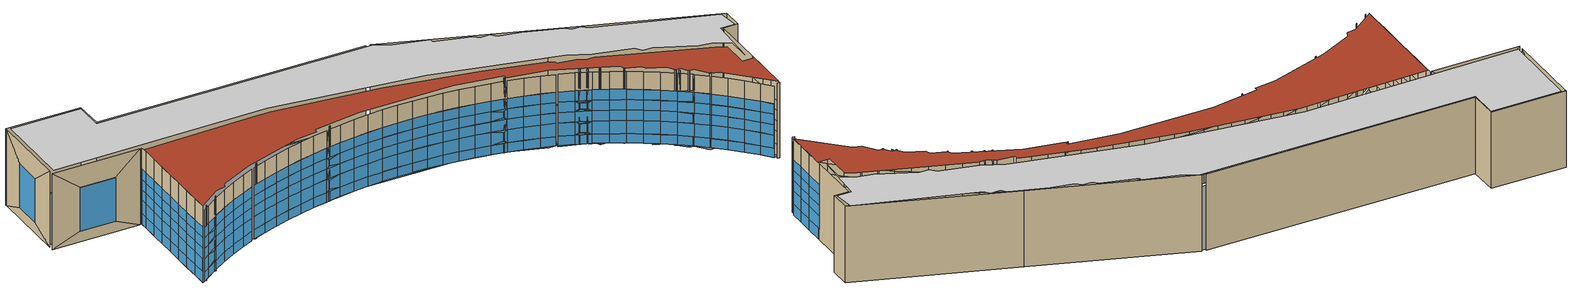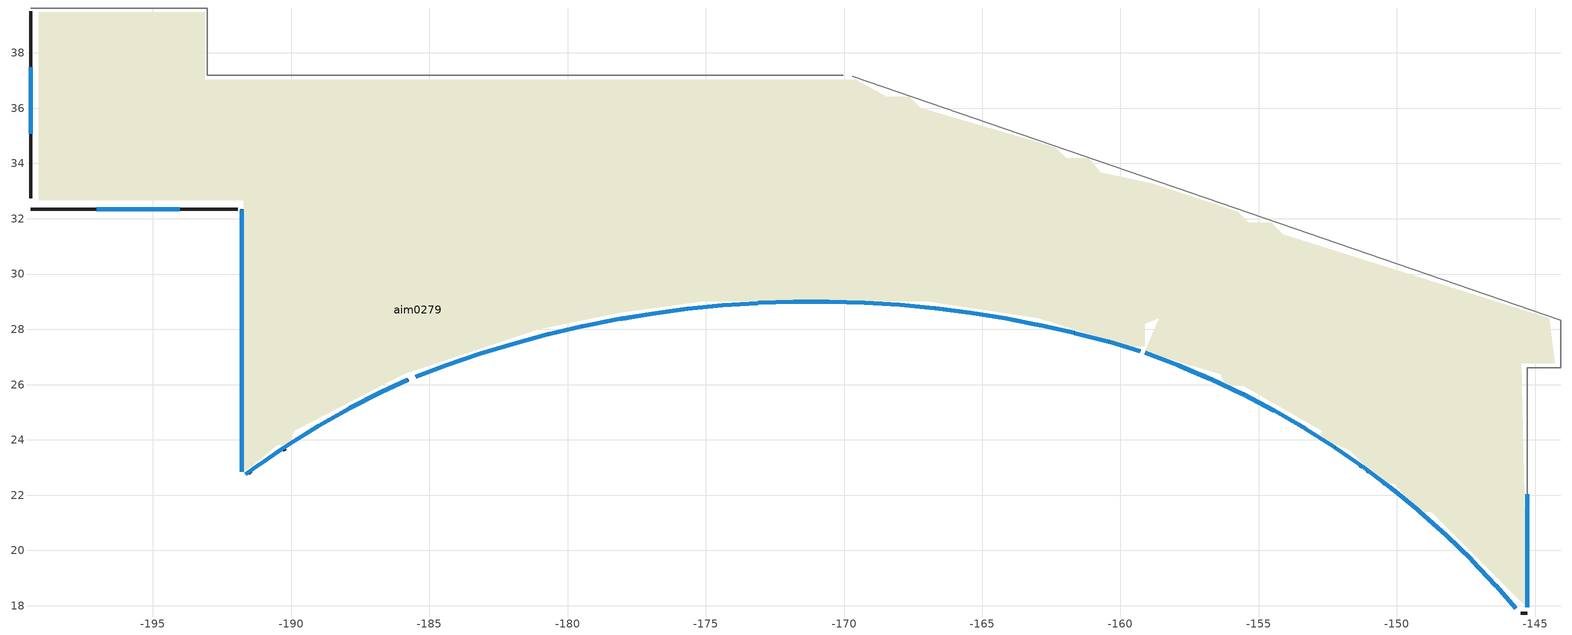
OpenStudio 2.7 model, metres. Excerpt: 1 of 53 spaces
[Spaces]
aim0279
 floor to aim0781: -199.13,32.67 -199.13,39.47 -193.13,39.47 -193.13,37.03 -169.57,37.03 -168.45,36.42 -167.64,36.42 -167.24,36.02 -162.36,34.59 -161.95,34.19 -161.14,34.19 -160.74,33.68 -158.81,33.27 -155.76,32.26 -155.35,31.85 -154.54,31.85 -154.13,31.45 -144.49,28.4 -144.28,26.78 -145.5,26.78 -145.3,17.94 -148.75,21.39 -149.26,21.39 -150.07,22.41 -150.48,22.41 -151.7,23.63 -152.71,24.03 -152.71,24.34 -155.56,25.96 -156.17,25.96 -156.37,26.37 -159.11,27.18 -158.6,28.4 -159.11,28.2 -159.11,27.38 -159.72,27.38 -162.97,28.4 -167.03,29.01 -175.06,29.01 -178.1,28.6 -181.05,27.99 -185.92,26.37 -189.88,24.34 -190.09,23.83 -190.49,23.83 -191.71,22.81 -191.71,32.67 z16.97
 wall outside: -177.95,28.38 -177.9,28.39 -177.85,28.4 / -185.36,26.32 -185.31,26.34 -185.26,26.35 / -191.52,22.78 -191.48,22.81 -191.44,22.84 / -145.52,17.74 -145.28,17.74 / -150.53,22.47 -150.49,22.44 -150.45,22.41 / -151.34,23.07 -151.3,23.04 -151.26,23.01 / -154.61,25.12 -154.56,25.09 -154.52,25.07 / -156.24,25.95 -156.19,25.93 -156.14,25.91 z17.07:23.67; -191.79,32.34 -191.79,31.7 -191.79,30.42 -191.79,29.14 -191.79,27.86 -191.79,26.57 -191.79,25.29 -191.79,24.01 -191.79,22.84 / -145.28,17.99 -145.28,19.17 -145.28,20.45 -145.28,21.84 z16.97:17.91; -191.79,32.34 -191.79,31.7 -191.79,30.42 -191.79,29.14 -191.79,27.86 -191.79,26.57 -191.79,25.29 -191.79,24.01 -191.79,22.84 / -145.28,17.94 -145.28,17.99 -145.28,19.17 -145.28,20.45 -145.28,22.04 / -156.72,26.2 -155.56,25.65 -154.43,25.05 -153.32,24.41 -152.23,23.72 -151.18,22.99 -150.16,22.22 -149.24,21.47 -149.17,21.4 -148.21,20.55 -147.29,19.65 -146.41,18.72 -145.7,17.9 / -159.1,27.15 -157.9,26.7 / -185.5,26.29 -184.39,26.7 -183.18,27.11 -181.95,27.49 -180.71,27.82 -179.46,28.11 -178.2,28.36 / -176.94,28.57 -175.67,28.74 -174.39,28.87 -173.11,28.95 -171.83,29 -170.55,29 -169.26,28.96 -167.98,28.88 -166.71,28.76 -165.43,28.6 -164.17,28.4 / -162.91,28.15 -161.66,27.87 -160.42,27.54 -159.28,27.21 / -191.64,22.75 -191.16,23.1 / -190.1,23.83 -189.02,24.51 -187.9,25.14 -186.76,25.72 -185.77,26.18 z17.91:19.07; -191.79,32.34 -191.79,31.7 -191.79,30.42 -191.79,29.14 -191.79,27.86 -191.79,26.57 -191.79,25.29 -191.79,24.01 -191.79,22.84 / -145.28,17.94 -145.28,17.99 -145.28,19.17 -145.28,20.45 -145.28,22.04 / -150.16,22.22 -149.24,21.47 -149.17,21.4 -148.21,20.55 -147.29,19.65 -146.41,18.72 -145.7,17.9 / -156.72,26.2 -155.56,25.65 -154.43,25.05 -153.32,24.41 -152.23,23.72 -151.18,22.99 / -159.1,27.15 -157.9,26.7 / -185.5,26.29 -184.39,26.7 -183.18,27.11 -181.95,27.49 -180.71,27.82 -179.46,28.11 -178.2,28.36 / -176.94,28.57 -175.67,28.74 -174.39,28.87 -173.11,28.95 -171.83,29 -170.55,29 -169.26,28.96 -167.98,28.88 -166.71,28.76 -165.43,28.6 -164.17,28.4 / -162.91,28.15 -161.66,27.87 -160.42,27.54 -159.28,27.21 / -191.64,22.75 -191.16,23.1 / -190.1,23.83 -189.02,24.51 -187.9,25.14 -186.76,25.72 -185.77,26.18 z19.07:19.98; -191.79,32.34 -191.79,31.7 -191.79,30.42 -191.79,29.14 -191.79,27.86 -191.79,26.57 -191.79,25.29 -191.79,24.01 -191.79,22.84 / -145.28,17.94 -145.28,17.99 -145.28,19.17 -145.28,20.45 -145.28,22.04 / -156.72,26.2 -155.56,25.65 -154.43,25.05 -153.32,24.41 -152.23,23.72 -151.18,22.99 -150.16,22.22 -149.24,21.47 -149.17,21.4 -148.21,20.55 -147.29,19.65 -146.41,18.72 -145.7,17.9 / -159.1,27.15 -157.9,26.7 / -185.5,26.29 -184.39,26.7 -183.18,27.11 -181.95,27.49 -180.71,27.82 -179.46,28.11 -178.2,28.36 / -176.94,28.57 -175.67,28.74 -174.39,28.87 -173.11,28.95 -171.83,29 -170.55,29 -169.26,28.96 -167.98,28.88 -166.71,28.76 -165.43,28.6 -164.17,28.4 / -162.91,28.15 -161.66,27.87 -160.42,27.54 -159.28,27.21 / -191.64,22.75 -191.16,23.1 / -190.1,23.83 -189.02,24.51 -187.9,25.14 -186.76,25.72 -185.77,26.18 z19.98:20.9; -191.79,32.34 -191.79,31.7 -191.79,30.42 -191.79,29.14 -191.79,27.86 -191.79,26.57 -191.79,25.29 -191.79,24.01 -191.79,22.84 / -145.28,17.94 -145.28,17.99 -145.28,19.17 -145.28,20.45 -145.28,22.04 / -150.16,22.22 -149.24,21.47 -149.17,21.4 -148.21,20.55 -147.29,19.65 -146.41,18.72 -145.7,17.9 / -156.72,26.2 -155.56,25.65 -154.43,25.05 -153.32,24.41 -152.23,23.72 -151.18,22.99 / -159.1,27.15 -157.9,26.7 / -185.5,26.29 -184.39,26.7 -183.18,27.11 -181.95,27.49 -180.71,27.82 -179.46,28.11 -178.2,28.36 / -176.94,28.57 -175.67,28.74 -174.39,28.87 -173.11,28.95 -171.83,29 -170.55,29 -169.26,28.96 -167.98,28.88 -166.71,28.76 -165.43,28.6 -164.17,28.4 / -162.91,28.15 -161.66,27.87 -160.42,27.54 -159.28,27.21 / -191.64,22.75 -191.16,23.1 / -190.1,23.83 -189.02,24.51 -187.9,25.14 -186.76,25.72 -185.77,26.18 z20.9:21.81; -191.79,32.34 -191.79,31.7 -191.79,30.42 -191.79,29.14 -191.79,27.86 -191.79,26.57 -191.79,25.29 -191.79,24.01 -191.79,22.84 / -145.28,17.99 -145.28,19.17 -145.28,20.45 -145.28,22.04 / -149.24,21.47 -149.17,21.4 z21.81:23.67; -145.28,17.94 -145.28,17.99 z17.09:17.91; -145.28,17.94 -145.28,17.99 / -149.17,21.4 -148.21,20.55 -147.29,19.65 -146.41,18.72 -145.7,17.9 / -150.16,22.22 -149.24,21.47 / -156.72,26.2 -155.56,25.65 -154.43,25.05 -153.32,24.41 -152.23,23.72 -151.18,22.99 / -159.1,27.15 -157.9,26.7 z21.81:23.38; -149.17,21.4 -148.21,20.55 -147.29,19.65 -146.41,18.72 -145.7,17.9 / -150.16,22.22 -149.24,21.47 / -157,26.31 -156.72,26.2 -155.56,25.65 -154.43,25.05 -153.32,24.41 -152.23,23.72 -151.18,22.99 -150.24,22.28 / -157.54,26.54 -157.09,26.35 / -159.1,27.15 -157.9,26.7 -157.63,26.58 z17.1:17.91; -157.54,26.54 -157.09,26.35 z18.1:18.88; -157.54,26.54 -157.09,26.35 z20.17:20.71; -150.24,22.28 -150.16,22.22 z20.99:21.81; -150.24,22.28 -150.16,22.22 z22.01:23.38; -185.5,26.29 -184.39,26.7 -183.18,27.11 -181.95,27.49 -180.71,27.82 -179.46,28.11 -178.2,28.36 -178.01,28.39 -177.91,28.41 -176.94,28.57 -175.67,28.74 -174.39,28.87 -173.11,28.95 -171.83,29 -170.55,29 -169.26,28.96 -167.98,28.88 -166.71,28.76 -165.43,28.6 -164.17,28.4 -163.2,28.21 -163.1,28.19 -162.91,28.15 -161.66,27.87 -160.42,27.54 -159.28,27.21 / -191.64,22.75 -191.16,23.1 -190.35,23.66 -190.27,23.72 -190.1,23.83 -189.02,24.51 -187.9,25.14 -186.76,25.72 -185.77,26.18 z17.08:17.91; -185.5,26.29 -184.39,26.7 -183.18,27.11 -181.95,27.49 -180.71,27.82 -179.46,28.11 -178.2,28.36 / -176.94,28.57 -175.67,28.74 -174.39,28.87 -173.11,28.95 -171.83,29 -170.55,29 -169.26,28.96 -167.98,28.88 -166.71,28.76 -165.43,28.6 -164.17,28.4 / -162.91,28.15 -161.66,27.87 -160.42,27.54 -159.28,27.21 / -191.64,22.75 -191.16,23.1 / -190.1,23.83 -189.02,24.51 -187.9,25.14 -186.76,25.72 -185.77,26.18 z21.81:23.37; -199.43,37.5 -199.43,35.06 / -197.06,32.34 -194.01,32.34 z17.88:21.75; -163.11,28.19,19.07 -163.06,28.18,19.07 -163.06,28.18,19.97 -163.11,28.19,19.52; -163.16,28.2,19.07 -163.11,28.19,19.07 -163.11,28.19,19.52; -163.12,28.19,22.82 -163.06,28.18,21.97 -163.06,28.18,23.67 -163.12,28.19,23.67; -163.18,28.2,23.67 -163.12,28.19,22.82 -163.12,28.19,23.67; -190.24,23.66,19.07 -190.2,23.69,19.07 -190.2,23.69,19.97 -190.24,23.66,19.52; -190.28,23.63,19.07 -190.24,23.66,19.07 -190.24,23.66,19.52; -190.25,23.65,22.82 -190.2,23.69,21.97 -190.2,23.69,23.67 -190.25,23.65,23.67; -190.3,23.62,23.67 -190.25,23.65,22.82 -190.25,23.65,23.67; -151.06,22.86,19.07 -151.01,22.83,19.07 -151.01,22.83,19.97 -151.06,22.86,19.52; -151.1,22.89,19.07 -151.06,22.86,19.07 -151.06,22.86,19.52; -157.02,26.31,19.07 -156.97,26.29,19.07 -156.97,26.29,19.97 -157.02,26.31,19.52; -157.07,26.33,19.07 -157.02,26.31,19.07 -157.02,26.31,19.52; -157.58,26.55,19.07 -157.53,26.53,19.07 -157.53,26.53,19.97 -157.58,26.55,19.52; -157.63,26.57,19.07 -157.58,26.55,19.07 -157.58,26.55,19.52; -151.06,22.87,22.82 -151.01,22.83,21.97 -151.01,22.83,23.67 -151.06,22.87,23.67; -151.11,22.91,23.67 -151.06,22.87,22.82 -151.06,22.87,23.67; -157.03,26.32,22.82 -156.97,26.29,21.97 -156.97,26.29,23.67 -157.03,26.32,23.67; -157.09,26.34,23.67 -157.03,26.32,22.82 -157.03,26.32,23.67; -157.59,26.56,22.82 -157.53,26.53,21.97 -157.53,26.53,23.67 -157.59,26.56,23.67; -157.65,26.58,23.67 -157.59,26.56,22.82 -157.59,26.56,23.67; -157.09,26.35,18.1 -156.72,26.2,17.91 -157,26.31,18.1; -157.54,26.54,18.1 -156.72,26.2,17.91 -157.09,26.35,18.1; -157,26.31,18.1 -156.72,26.2,17.91 -156.72,26.2,19.07 -157,26.31,18.88; -157.09,26.35,18.88 -157,26.31,18.88 -156.72,26.2,19.07; -157.54,26.54,18.88 -157.09,26.35,18.88 -156.72,26.2,19.07; -157.9,26.7,17.91 -157.54,26.54,18.1 -157.63,26.58,18.1; -157.9,26.7,17.91 -156.72,26.2,17.91 -157.54,26.54,18.1; -157.9,26.7,17.91 -157.63,26.58,18.1 -157.63,26.58,18.88 -157.9,26.7,19.07; -157.9,26.7,19.07 -157.63,26.58,18.88 -157.54,26.54,18.88; -157.9,26.7,19.07 -157.54,26.54,18.88 -156.72,26.2,19.07; -151.18,22.99,19.07 -150.24,22.28,19.07 -150.24,22.28,19.88 -151.18,22.99,19.98; -157.9,26.7,19.07 -157.63,26.58,19.07 -157.63,26.58,19.88 -157.54,26.54,19.07 -157.09,26.35,19.07 -157.09,26.35,19.88 -157,26.31,19.07 -156.72,26.2,19.07 -156.72,26.2,19.98 -157.9,26.7,19.98; -157.09,26.35,20.17 -156.72,26.2,19.98 -157,26.31,20.17; -157.54,26.54,20.17 -156.72,26.2,19.98 -157.09,26.35,20.17; -157,26.31,20.17 -156.72,26.2,19.98 -156.72,26.2,20.9 -157,26.31,20.71; -157.09,26.35,20.71 -157,26.31,20.71 -156.72,26.2,20.9; -157.54,26.54,20.71 -157.09,26.35,20.71 -156.72,26.2,20.9; -157.9,26.7,19.98 -157.54,26.54,20.17 -157.63,26.58,20.17; -157.9,26.7,19.98 -156.72,26.2,19.98 -157.54,26.54,20.17; -157.9,26.7,19.98 -157.63,26.58,20.17 -157.63,26.58,20.71 -157.9,26.7,20.9; -157.9,26.7,20.9 -157.63,26.58,20.71 -157.54,26.54,20.71; -157.9,26.7,20.9 -157.54,26.54,20.71 -156.72,26.2,20.9; -151.18,22.99,20.9 -150.16,22.22,20.99 -150.24,22.28,21.81 -151.18,22.99,21.81; -157.9,26.7,20.9 -156.72,26.2,20.9 -156.72,26.2,21.81 -157,26.31,21.81 -157.09,26.35,20.99 -157.09,26.35,21.81 -157.54,26.54,21.81 -157.63,26.58,20.99 -157.63,26.58,21.81 -157.9,26.7,21.81; -157.09,26.35,20.99 -157,26.31,21.81 -157.09,26.35,21.81; -157.63,26.58,20.99 -157.54,26.54,21.81 -157.63,26.58,21.81; -151.18,22.99,21.81 -150.16,22.22,22.01 -150.24,22.28,23.38 -151.18,22.99,23.38; -157.9,26.7,21.81 -156.72,26.2,21.81 -156.72,26.2,23.38 -157,26.31,23.38 -157.09,26.35,22.01 -157.09,26.35,23.38 -157.54,26.54,23.38 -157.63,26.58,22.01 -157.63,26.58,23.38 -157.9,26.7,23.38; -157.09,26.35,22.01 -157,26.31,23.38 -157.09,26.35,23.38; -157.63,26.58,22.01 -157.54,26.54,23.38 -157.63,26.58,23.38; -178.2,28.36,17.91 -178.01,28.39,18.1 -178.01,28.39,18.88 -178.2,28.36,19.07; -178.2,28.36,17.91 -177.91,28.41,18.1 -178.01,28.39,18.1; -178.2,28.36,19.07 -178.01,28.39,18.88 -177.91,28.41,18.88; -177.91,28.41,18.1 -176.94,28.57,17.91 -176.94,28.57,19.07 -177.91,28.41,18.88; -178.2,28.36,17.91 -176.94,28.57,17.91 -177.91,28.41,18.1; -178.2,28.36,19.07 -177.91,28.41,18.88 -176.94,28.57,19.07; -164.17,28.4,17.91 -163.2,28.21,18.1 -163.2,28.21,18.88 -164.17,28.4,19.07; -164.17,28.4,17.91 -162.91,28.15,17.91 -163.2,28.21,18.1; -164.17,28.4,19.07 -163.2,28.21,18.88 -162.91,28.15,19.07; -163.1,28.19,18.1 -162.91,28.15,17.91 -162.91,28.15,19.07 -163.1,28.19,18.88; -163.2,28.21,18.1 -162.91,28.15,17.91 -163.1,28.19,18.1; -163.2,28.21,18.88 -163.1,28.19,18.88 -162.91,28.15,19.07; -178.2,28.36,19.98 -178.01,28.39,19.07 -177.91,28.41,19.89 -177.91,28.41,19.07 -176.94,28.57,19.07 -176.94,28.57,19.98; -178.01,28.39,19.07 -177.91,28.41,19.07 -177.91,28.41,19.89; -164.17,28.4,19.07 -163.2,28.21,19.07 -163.1,28.19,19.89 -163.1,28.19,19.07 -162.91,28.15,19.98 -164.17,28.4,19.98; -163.2,28.21,19.07 -163.1,28.19,19.07 -163.1,28.19,19.89; -178.2,28.36,19.98 -178.01,28.39,20.17 -178.01,28.39,20.71 -178.2,28.36,20.9; -178.2,28.36,19.98 -177.91,28.41,20.17 -178.01,28.39,20.17; -178.2,28.36,20.9 -178.01,28.39,20.71 -177.91,28.41,20.71; -177.91,28.41,20.17 -176.94,28.57,19.98 -176.94,28.57,20.9 -177.91,28.41,20.71; -178.2,28.36,19.98 -176.94,28.57,19.98 -177.91,28.41,20.17; -178.2,28.36,20.9 -177.91,28.41,20.71 -176.94,28.57,20.9; -164.17,28.4,19.98 -163.2,28.21,20.17 -163.2,28.21,20.71 -164.17,28.4,20.9; -164.17,28.4,19.98 -162.91,28.15,19.98 -163.2,28.21,20.17; -164.17,28.4,20.9 -163.2,28.21,20.71 -162.91,28.15,20.9; -163.1,28.19,20.17 -162.91,28.15,19.98 -162.91,28.15,20.9 -163.1,28.19,20.71; -163.2,28.21,20.17 -162.91,28.15,19.98 -163.1,28.19,20.17; -163.2,28.21,20.71 -163.1,28.19,20.71 -162.91,28.15,20.9; -178.2,28.36,20.9 -176.94,28.57,20.9 -176.94,28.57,21.81 -177.91,28.41,21.81 -177.91,28.41,20.99 -178.01,28.39,21.81; -178.01,28.39,21.81 -177.91,28.41,20.99 -177.91,28.41,21.81; -164.17,28.4,20.9 -162.91,28.15,20.9 -163.1,28.19,21.81 -163.1,28.19,20.99 -163.2,28.21,21.81 -164.17,28.4,21.81; -163.2,28.21,21.81 -163.1,28.19,20.99 -163.1,28.19,21.81; -178.2,28.36,21.81 -176.94,28.57,21.81 -176.94,28.57,23.37 -177.91,28.41,23.37 -177.91,28.41,22.01 -178.01,28.39,23.37; -178.01,28.39,23.37 -177.91,28.41,22.01 -177.91,28.41,23.37; -164.17,28.4,21.81 -162.91,28.15,21.81 -163.1,28.19,23.37 -163.1,28.19,22.01 -163.2,28.21,23.37 -164.17,28.4,23.37; -163.2,28.21,23.37 -163.1,28.19,22.01 -163.1,28.19,23.37; -191.16,23.1,17.91 -190.35,23.66,18.1 -190.35,23.66,18.88 -191.16,23.1,19.07; -191.16,23.1,17.91 -190.1,23.83,17.91 -190.35,23.66,18.1; -191.16,23.1,19.07 -190.35,23.66,18.88 -190.1,23.83,19.07; -190.27,23.72,18.1 -190.1,23.83,17.91 -190.1,23.83,19.07 -190.27,23.72,18.88; -190.35,23.66,18.1 -190.1,23.83,17.91 -190.27,23.72,18.1; -190.35,23.66,18.88 -190.27,23.72,18.88 -190.1,23.83,19.07; -191.16,23.1,19.07 -190.35,23.66,19.07 -190.27,23.72,19.89 -190.27,23.72,19.07 -190.1,23.83,19.98 -191.16,23.1,19.98; -190.35,23.66,19.07 -190.27,23.72,19.07 -190.27,23.72,19.89; -191.16,23.1,19.98 -190.35,23.66,20.17 -190.35,23.66,20.71 -191.16,23.1,20.9; -191.16,23.1,19.98 -190.1,23.83,19.98 -190.35,23.66,20.17; -191.16,23.1,20.9 -190.35,23.66,20.71 -190.1,23.83,20.9; -190.27,23.72,20.17 -190.1,23.83,19.98 -190.1,23.83,20.9 -190.27,23.72,20.71; -190.35,23.66,20.17 -190.1,23.83,19.98 -190.27,23.72,20.17; -190.35,23.66,20.71 -190.27,23.72,20.71 -190.1,23.83,20.9; -191.16,23.1,20.9 -190.1,23.83,20.9 -190.27,23.72,21.81 -190.27,23.72,20.99 -190.35,23.66,21.81 -191.16,23.1,21.81; -190.35,23.66,21.81 -190.27,23.72,20.99 -190.27,23.72,21.81; -191.16,23.1,21.81 -190.1,23.83,21.81 -190.27,23.72,23.37 -190.27,23.72,22.01 -190.35,23.66,23.37 -191.16,23.1,23.37; -190.35,23.66,23.37 -190.27,23.72,22.01 -190.27,23.72,23.37; -199.43,32.74,16.97 -199.43,32.74,23.67 -199.43,35.06,21.75 -199.43,35.06,17.88; -199.43,32.74,16.97 -199.43,35.06,17.88 -199.43,37.5,17.88 -199.43,39.5,16.97; -199.43,32.74,23.67 -199.43,39.5,23.67 -199.43,37.5,21.75 -199.43,35.06,21.75; -199.43,37.5,17.88 -199.43,37.5,21.75 -199.43,39.5,23.67 -199.43,39.5,16.97; -194.01,32.34,17.88 -191.94,32.34,16.97 -191.94,32.34,23.67 -194.01,32.34,21.75; -199.43,32.34,16.97 -191.94,32.34,16.97 -194.01,32.34,17.88 -197.06,32.34,17.88; -199.43,32.34,23.67 -197.06,32.34,21.75 -194.01,32.34,21.75 -191.94,32.34,23.67; -199.43,32.34,16.97 -197.06,32.34,17.88 -197.06,32.34,21.75 -199.43,32.34,23.67
 wall to aim0492: -145.28,22.04 -145.28,26.61 -144.06,26.61 z16.97:23.67
 wall to aim0015: -193.03,39.63 -199.43,39.63 z16.97:23.67
 wall to aim0235: -170.03,37.19 -193.03,37.19 -193.03,39.63 z16.97:23.67
 wall to aim0448: -144.06,26.61 -144.06,28.32 z16.97:23.67
 wall to aim0103: -156.93,32.76 -169.69,37.15 z16.97:23.67
 wall to aim0404: -144.06,28.32 -156.93,32.76 z16.97:23.67
 window: -191.79,24 -191.79,22.84 / -191.79,25.29 -191.79,24.01 / -191.79,26.57 -191.79,25.3 / -191.79,27.85 -191.79,26.58 / -191.79,29.13 -191.79,27.86 / -191.79,30.42 -191.79,29.14 / -191.79,31.7 -191.79,30.43 / -191.79,32.33 -191.79,31.71 z16.97:17.9; -191.79,24 -191.79,22.85 / -191.79,25.28 -191.79,24.01 / -191.79,26.57 -191.79,25.3 / -191.79,27.85 -191.79,26.58 / -191.79,29.13 -191.79,27.86 / -191.79,30.42 -191.79,29.14 / -191.79,31.7 -191.79,30.43 / -191.79,32.33 -191.79,31.71 / -146.41,18.72 -145.7,17.91 / -147.29,19.65 -146.42,18.72 / -148.21,20.54 -147.3,19.66 / -149.16,21.4 -148.22,20.55 / -150.15,22.22 -149.25,21.47 / -151.17,22.99 -150.16,22.22 / -152.23,23.72 -151.18,23 / -153.31,24.41 -152.24,23.73 / -154.42,25.05 -153.32,24.41 / -155.56,25.65 -154.43,25.06 / -156.72,26.19 -155.57,25.65 / -159.1,27.14 -157.91,26.7 / -185.49,26.29 -184.4,26.7 / -184.39,26.7 -183.18,27.11 / -183.17,27.12 -181.96,27.48 / -181.94,27.49 -180.72,27.82 / -180.7,27.82 -179.47,28.11 / -179.46,28.11 -178.21,28.36 / -176.93,28.57 -175.67,28.74 / -175.66,28.74 -174.4,28.87 / -174.38,28.87 -173.12,28.95 / -173.1,28.95 -171.83,29 / -171.82,29 -170.55,29 / -170.54,29 -169.27,28.96 / -169.26,28.96 -167.99,28.88 / -167.98,28.88 -166.71,28.76 / -166.7,28.76 -165.44,28.6 / -165.43,28.6 -164.17,28.4 / -162.9,28.15 -161.66,27.87 / -161.65,27.87 -160.42,27.54 / -160.41,27.54 -159.29,27.21 / -190.1,23.83 -189.02,24.5 / -189.01,24.51 -187.91,25.13 / -187.89,25.14 -186.76,25.72 / -186.75,25.72 -185.78,26.17 z17.91:19.06; -191.79,24 -191.79,22.84 / -191.79,25.29 -191.79,24.01 / -191.79,26.57 -191.79,25.3 / -191.79,27.85 -191.79,26.58 / -191.79,29.13 -191.79,27.86 / -191.79,30.42 -191.79,29.14 / -191.79,31.7 -191.79,30.43 / -191.79,32.33 -191.79,31.71 / -145.28,20.46 -145.28,22.03 / -145.28,19.18 -145.28,20.45 / -145.28,18 -145.28,19.17 / -145.28,17.94 -145.28,17.99 / -146.41,18.72 -145.7,17.9 / -147.29,19.65 -146.42,18.72 / -148.21,20.54 -147.3,19.66 / -149.16,21.4 -148.22,20.55 / -150.15,22.22 -149.25,21.47 / -149.24,21.47 -149.17,21.4 / -152.23,23.72 -151.18,23 / -153.31,24.41 -152.24,23.73 / -154.42,25.05 -153.32,24.41 / -155.56,25.65 -154.43,25.06 / -156.72,26.19 -155.57,25.65 / -159.1,27.14 -157.91,26.7 / -185.49,26.29 -184.4,26.7 / -184.39,26.7 -183.18,27.11 / -183.17,27.12 -181.96,27.48 / -181.94,27.49 -180.72,27.82 / -180.71,27.82 -179.47,28.11 / -179.46,28.11 -178.21,28.36 / -176.93,28.57 -175.67,28.74 / -175.66,28.74 -174.4,28.87 / -174.39,28.87 -173.12,28.95 / -173.11,28.95 -171.83,29 / -171.82,29 -170.55,29 / -170.54,29 -169.27,28.96 / -169.26,28.96 -167.99,28.88 / -167.98,28.88 -166.71,28.76 / -166.7,28.76 -165.44,28.6 / -165.43,28.6 -164.17,28.4 / -162.9,28.15 -161.66,27.87 / -161.65,27.87 -160.42,27.54 / -160.41,27.54 -159.29,27.21 / -191.64,22.75 -191.17,23.1 / -190.1,23.83 -189.02,24.5 / -189.01,24.51 -187.9,25.14 / -187.9,25.14 -186.76,25.72 / -186.75,25.72 -185.78,26.17 z19.07:19.98; -191.79,24 -191.79,22.84 / -191.79,25.29 -191.79,24.01 / -191.79,26.57 -191.79,25.3 / -191.79,27.85 -191.79,26.58 / -191.79,29.13 -191.79,27.86 / -191.79,30.42 -191.79,29.14 / -191.79,31.7 -191.79,30.43 / -191.79,32.33 -191.79,31.71 / -145.28,20.46 -145.28,22.03 / -145.28,19.18 -145.28,20.45 / -145.28,18 -145.28,19.17 / -146.41,18.72 -145.7,17.9 / -147.29,19.65 -146.42,18.72 / -148.21,20.54 -147.3,19.66 / -149.16,21.4 -148.22,20.55 / -150.15,22.22 -149.25,21.47 / -151.17,22.99 -150.16,22.22 / -152.23,23.72 -151.18,23 / -153.31,24.41 -152.24,23.73 / -154.42,25.05 -153.32,24.41 / -155.56,25.65 -154.43,25.06 / -156.72,26.19 -155.57,25.65 / -159.1,27.14 -157.91,26.7 / -185.49,26.29 -184.4,26.7 / -184.39,26.7 -183.18,27.11 / -183.17,27.12 -181.96,27.48 / -181.94,27.49 -180.72,27.82 / -180.71,27.82 -179.47,28.11 / -179.46,28.11 -178.21,28.36 / -176.93,28.57 -175.67,28.74 / -175.66,28.74 -174.4,28.87 / -174.39,28.87 -173.12,28.95 / -173.11,28.95 -171.83,29 / -171.82,29 -170.55,29 / -170.54,29 -169.27,28.96 / -169.26,28.96 -167.99,28.88 / -167.98,28.88 -166.71,28.76 / -166.7,28.76 -165.44,28.6 / -165.43,28.6 -164.17,28.4 / -162.9,28.15 -161.66,27.87 / -161.65,27.87 -160.42,27.54 / -160.41,27.54 -159.29,27.21 / -191.64,22.75 -191.17,23.1 / -190.1,23.83 -189.02,24.5 / -189.01,24.51 -187.9,25.14 / -187.9,25.14 -186.76,25.72 / -186.75,25.72 -185.78,26.17 z19.99:20.89; -191.79,24 -191.79,22.84 / -191.79,25.29 -191.79,24.01 / -191.79,26.57 -191.79,25.3 / -191.79,27.85 -191.79,26.58 / -191.79,29.13 -191.79,27.86 / -191.79,30.42 -191.79,29.14 / -191.79,31.7 -191.79,30.43 / -191.79,32.33 -191.79,31.71 / -145.28,20.46 -145.28,22.03 / -145.28,19.18 -145.28,20.45 / -145.28,18 -145.28,19.17 / -145.28,17.94 -145.28,17.99 / -146.41,18.72 -145.7,17.9 / -147.29,19.65 -146.42,18.72 / -148.21,20.54 -147.3,19.66 / -149.16,21.4 -148.22,20.55 / -150.15,22.22 -149.25,21.47 / -149.24,21.47 -149.17,21.4 / -152.23,23.72 -151.18,23 / -153.31,24.41 -152.24,23.73 / -154.42,25.05 -153.32,24.41 / -155.56,25.65 -154.43,25.06 / -156.72,26.19 -155.57,25.65 / -159.1,27.14 -157.91,26.7 / -185.49,26.29 -184.4,26.7 / -184.39,26.7 -183.18,27.11 / -183.17,27.12 -181.96,27.48 / -181.94,27.49 -180.72,27.82 / -180.71,27.82 -179.47,28.11 / -179.46,28.11 -178.21,28.36 / -176.93,28.57 -175.67,28.74 / -175.66,28.74 -174.4,28.87 / -174.39,28.87 -173.12,28.95 / -173.11,28.95 -171.83,29 / -171.82,29 -170.55,29 / -170.54,29 -169.27,28.96 / -169.26,28.96 -167.99,28.88 / -167.98,28.88 -166.71,28.76 / -166.7,28.76 -165.44,28.6 / -165.43,28.6 -164.17,28.4 / -162.9,28.15 -161.66,27.87 / -161.65,27.87 -160.42,27.54 / -160.41,27.54 -159.29,27.21 / -191.64,22.75 -191.17,23.1 / -190.1,23.83 -189.02,24.5 / -189.01,24.51 -187.9,25.14 / -187.9,25.14 -186.76,25.72 / -186.75,25.72 -185.78,26.17 z20.9:21.81; -145.28,20.46 -145.28,21.83 / -145.28,19.18 -145.28,20.45 / -145.28,18 -145.28,19.17 z16.97:17.91; -145.28,17.94 -145.28,17.99 / -178.2,28.36 -178.01,28.39 / -163.1,28.19 -162.91,28.15 / -190.27,23.72 -190.11,23.83 z17.09:17.91; -145.28,20.46 -145.28,22.03 / -145.28,19.18 -145.28,20.45 / -145.28,18 -145.28,19.17 z17.92:19.06; -145.28,17.94 -145.28,17.99 / -149.24,21.47 -149.17,21.4 / -191.64,22.75 -191.17,23.1 z17.91:19.07; -145.28,17.94 -145.28,17.99 / -149.24,21.47 -149.17,21.4 z19.98:20.9; -147.29,19.65 -146.41,18.72 / -146.41,18.72 -145.7,17.9 / -148.21,20.54 -147.3,19.66 / -149.16,21.4 -148.22,20.55 / -150.15,22.22 -149.25,21.47 / -151.18,22.99 -150.24,22.28 / -152.23,23.72 -151.18,23 / -153.31,24.41 -152.24,23.73 / -154.42,25.05 -153.32,24.41 / -155.56,25.65 -154.43,25.06 / -156.72,26.19 -155.57,25.65 / -159.1,27.14 -157.91,26.7 z17.1:17.9; -156.99,26.31 -156.72,26.2 / -157.54,26.54 -157.09,26.35 / -157.9,26.7 -157.63,26.58 z17.1:17.91; -157.54,26.54 -157.09,26.35 z18.11:18.87; -157.54,26.54 -157.09,26.35 z20.17:20.71; -150.23,22.28 -150.16,22.22 z20.99:21.81; -185.49,26.29 -184.4,26.7 / -184.39,26.7 -183.18,27.11 / -183.17,27.12 -181.95,27.48 / -181.95,27.49 -180.72,27.82 / -180.71,27.82 -179.47,28.11 / -179.46,28.11 -178.21,28.36 / -177.91,28.41 -176.94,28.57 / -176.93,28.57 -175.67,28.74 / -175.66,28.74 -174.4,28.87 / -174.39,28.87 -173.12,28.95 / -173.11,28.95 -171.83,29 / -171.82,29 -170.55,29 / -170.54,29 -169.27,28.96 / -169.26,28.96 -167.99,28.88 / -167.98,28.88 -166.71,28.76 / -166.7,28.76 -165.44,28.6 / -165.43,28.6 -164.17,28.4 / -164.16,28.4 -163.2,28.21 / -162.9,28.15 -161.66,27.87 / -161.65,27.87 -160.42,27.54 / -160.41,27.54 -159.29,27.21 / -191.64,22.75 -191.17,23.1 / -191.16,23.11 -190.35,23.66 / -190.1,23.83 -189.02,24.5 / -189.01,24.51 -187.9,25.14 / -187.9,25.14 -186.76,25.72 / -186.75,25.72 -185.78,26.17 z17.09:17.9; -178.01,28.39 -177.91,28.41 / -163.2,28.21 -163.1,28.19 / -190.35,23.66 -190.27,23.71 z17.08:17.91; -199.43,37.49 -199.43,35.08 z17.9:21.74; -197.04,32.34 -194.03,32.34 z17.9:21.73; -157.09,26.35,18.1 -156.72,26.2,17.91 -157,26.31,18.1; -157.54,26.54,18.1 -156.72,26.2,17.91 -157.09,26.35,18.1; -156.99,26.31,18.1 -156.72,26.2,17.91 -156.72,26.2,19.07 -156.99,26.31,18.87; -157.09,26.35,18.88 -157,26.31,18.88 -156.72,26.2,19.07; -157.54,26.54,18.88 -157.09,26.35,18.88 -156.72,26.2,19.07; -157.9,26.7,17.91 -157.54,26.54,18.1 -157.63,26.58,18.1; -157.9,26.7,17.91 -156.72,26.2,17.91 -157.54,26.54,18.1; -157.9,26.7,17.91 -157.63,26.58,18.1 -157.63,26.58,18.87 -157.9,26.7,19.07; -157.9,26.7,19.07 -157.63,26.58,18.88 -157.54,26.54,18.88; -157.9,26.7,19.07 -157.54,26.54,18.88 -156.72,26.2,19.07; -151.17,22.99,19.07 -150.24,22.28,19.07 -150.24,22.28,19.88 -151.18,22.99,19.98; -157.9,26.69,19.07 -157.63,26.58,19.07 -157.63,26.58,19.89 -157.54,26.54,19.07 -157.09,26.35,19.07 -157.09,26.35,19.89 -156.99,26.31,19.07 -156.73,26.2,19.07 -156.73,26.2,19.98 -157.9,26.69,19.98; -157.09,26.35,20.17 -156.72,26.2,19.98 -157,26.31,20.17; -157.54,26.54,20.17 -156.72,26.2,19.98 -157.09,26.35,20.16; -156.99,26.31,20.17 -156.72,26.2,19.99 -156.72,26.2,20.9 -156.99,26.31,20.71; -157.09,26.35,20.72 -157,26.31,20.72 -156.72,26.2,20.9; -157.54,26.54,20.72 -157.09,26.35,20.72 -156.72,26.2,20.9; -157.9,26.7,19.98 -157.54,26.54,20.17 -157.63,26.58,20.17; -157.9,26.7,19.98 -156.72,26.2,19.98 -157.54,26.54,20.16; -157.9,26.7,19.99 -157.63,26.58,20.17 -157.63,26.58,20.71 -157.9,26.7,20.9; -157.9,26.7,20.9 -157.63,26.58,20.72 -157.54,26.54,20.72; -157.9,26.7,20.9 -157.54,26.54,20.72 -156.72,26.2,20.9; -151.17,22.99,20.9 -150.16,22.22,20.99 -150.24,22.28,21.81 -151.17,22.99,21.81; -157.9,26.69,20.9 -156.73,26.2,20.9 -156.73,26.2,21.81 -156.99,26.31,21.81 -157.09,26.35,20.98 -157.09,26.35,21.81 -157.54,26.54,21.81 -157.63,26.58,20.98 -157.63,26.58,21.81 -157.9,26.69,21.81; -157.09,26.35,20.99 -157,26.31,21.81 -157.09,26.35,21.81; -157.63,26.58,20.99 -157.54,26.54,21.81 -157.63,26.58,21.81; -178.2,28.36,17.91 -178.01,28.39,18.1 -178.01,28.39,18.87 -178.2,28.36,19.07; -178.2,28.36,17.91 -177.91,28.41,18.1 -178.01,28.39,18.1; -178.2,28.36,19.07 -178.01,28.39,18.88 -177.91,28.41,18.88; -177.91,28.41,18.11 -176.94,28.57,17.91 -176.94,28.57,19.06 -177.91,28.41,18.87; -178.2,28.36,17.91 -176.94,28.57,17.91 -177.91,28.41,18.1; -178.2,28.36,19.07 -177.91,28.41,18.88 -176.94,28.57,19.07; -164.16,28.4,17.91 -163.2,28.21,18.11 -163.2,28.21,18.87 -164.16,28.4,19.06; -164.17,28.4,17.91 -162.91,28.15,17.91 -163.2,28.21,18.1; -164.17,28.4,19.07 -163.2,28.21,18.88 -162.91,28.15,19.07; -163.1,28.19,18.1 -162.91,28.15,17.91 -162.91,28.15,19.07 -163.1,28.19,18.87; -163.2,28.21,18.1 -162.91,28.15,17.91 -163.1,28.19,18.1; -163.2,28.21,18.88 -163.1,28.19,18.88 -162.91,28.15,19.07; -178.2,28.36,19.98 -178.01,28.39,19.08 -177.91,28.41,19.9 -177.91,28.41,19.07 -176.94,28.57,19.07 -176.94,28.57,19.98; -178.01,28.39,19.07 -177.91,28.41,19.07 -177.91,28.41,19.89; -164.16,28.4,19.07 -163.2,28.21,19.07 -163.1,28.19,19.9 -163.1,28.19,19.08 -162.91,28.15,19.98 -164.16,28.4,19.98; -163.2,28.21,19.07 -163.1,28.19,19.07 -163.1,28.19,19.89; -178.2,28.36,19.99 -178.01,28.39,20.17 -178.01,28.39,20.71 -178.2,28.36,20.9; -178.2,28.36,19.98 -177.91,28.41,20.17 -178.01,28.39,20.17; -178.2,28.36,20.9 -178.01,28.39,20.72 -177.91,28.41,20.72; -177.91,28.41,20.17 -176.94,28.57,19.99 -176.94,28.57,20.89 -177.91,28.41,20.71; -178.2,28.36,19.98 -176.94,28.57,19.98 -177.91,28.41,20.16; -178.2,28.36,20.9 -177.91,28.41,20.72 -176.94,28.57,20.9; -164.16,28.4,19.99 -163.2,28.21,20.17 -163.2,28.21,20.71 -164.16,28.4,20.89; -164.17,28.4,19.98 -162.91,28.15,19.98 -163.2,28.21,20.16; -164.17,28.4,20.9 -163.2,28.21,20.72 -162.91,28.15,20.9; -163.1,28.19,20.17 -162.91,28.15,19.99 -162.91,28.15,20.9 -163.1,28.19,20.71; -163.2,28.21,20.17 -162.91,28.15,19.98 -163.1,28.19,20.17; -163.2,28.21,20.72 -163.1,28.19,20.72 -162.91,28.15,20.9; -178.2,28.36,20.9 -176.94,28.57,20.9 -176.94,28.57,21.81 -177.91,28.41,21.81 -177.91,28.41,20.98 -178.01,28.39,21.81; -178.01,28.39,21.81 -177.91,28.41,20.99 -177.91,28.41,21.81; -164.16,28.4,20.9 -162.91,28.15,20.9 -163.1,28.19,21.81 -163.1,28.19,20.98 -163.2,28.21,21.81 -164.16,28.4,21.81; -163.2,28.21,21.81 -163.1,28.19,20.99 -163.1,28.19,21.81; -191.16,23.11,17.91 -190.35,23.66,18.11 -190.35,23.66,18.87 -191.16,23.11,19.06; -191.16,23.1,17.91 -190.11,23.83,17.91 -190.35,23.66,18.1; -191.16,23.1,19.07 -190.35,23.66,18.88 -190.11,23.83,19.07; -190.27,23.72,18.1 -190.11,23.83,17.91 -190.11,23.83,19.07 -190.27,23.72,18.87; -190.35,23.66,18.1 -190.11,23.83,17.91 -190.27,23.72,18.1; -190.35,23.66,18.88 -190.27,23.72,18.88 -190.11,23.83,19.07; -191.16,23.11,19.07 -190.35,23.66,19.07 -190.27,23.72,19.9 -190.27,23.72,19.08 -190.11,23.82,19.98 -191.16,23.11,19.98; -190.35,23.66,19.07 -190.27,23.71,19.07 -190.27,23.72,19.89; -191.16,23.1,19.99 -190.35,23.66,20.17 -190.35,23.66,20.71 -191.16,23.1,20.89; -191.16,23.1,19.98 -190.11,23.83,19.98 -190.35,23.66,20.16; -191.16,23.1,20.9 -190.35,23.66,20.72 -190.11,23.83,20.9; -190.27,23.72,20.17 -190.11,23.83,19.99 -190.11,23.83,20.9 -190.27,23.72,20.71; -190.35,23.66,20.17 -190.11,23.83,19.98 -190.27,23.72,20.17; -190.35,23.66,20.72 -190.27,23.72,20.72 -190.11,23.83,20.9; -191.16,23.11,20.9 -190.11,23.82,20.9 -190.27,23.72,21.81 -190.27,23.72,20.98 -190.35,23.66,21.81 -191.16,23.11,21.81; -190.35,23.66,21.81 -190.27,23.72,20.99 -190.27,23.71,21.81
 ceiling to aim0278: -180.84,32.89 -168.05,31.27 -157.59,28.83 -155.76,28.02 -152.51,27.21 -152.1,26.71 -151.29,26.71 -148.14,25.29 -146.92,25.08 -145.71,24.48 -145.71,22.45 -145.5,26.71 -144.28,26.71 -144.49,28.43 -154.13,31.47 -154.54,31.88 -155.35,31.88 -155.76,32.28 -158.81,33.29 -160.74,33.7 -161.14,34.11 -161.95,34.11 -162.36,34.51 -165.41,35.32 -165.41,35.63 -168.45,36.44 -169.57,37.04 -193.13,37.04 -193.13,39.48 -199.13,39.48 -199.13,32.69 z23.67
 roof outside: -191.74,22.89 -189.82,24.3 -189.01,24.5 -188.8,24.91 -185.96,26.32 -180.99,27.94 -179.17,28.14 -179.17,28.44 -175.11,29.05 -167.1,29.05 -162.94,28.44 -162.94,28.14 -159.7,27.53 -154.73,25.51 -154.53,25.11 -153.31,24.71 -153.11,24.3 -151.69,23.7 -151.28,23.09 -150.88,23.09 -150.47,22.48 -150.07,22.48 -149.25,21.37 -148.54,21.17 -145.3,17.94 -145.3,21.78 -146.31,21.78 -146.31,24.1 -147.12,24.5 -155.74,27.53 -156.56,27.53 -157.16,27.94 -158.68,28.14 -158.68,28.44 -159.29,28.64 -164.16,29.86 -171.77,31.27 -180.79,32.28 -182.01,32.28 -191.74,32.08 z23.67
[Building]
Project Name
[ThermalZone]
VAV-03-1: Use Ideal Air Loads=No
[Space]
aim0279: Thermal Zone=VAV-03-1; Design Specification Outdoor Air Object=aim0279_ventilation
[SpaceInfiltration:DesignFlowRate]
aim0279_infiltration: Space or SpaceType=aim0279; Schedule=Always On Discrete; Design Flow Rate Calculation Method=Flow/Space; Design Flow Rate {m3/s}=0
[DesignSpecification:OutdoorAir]
aim0279_ventilation: Outdoor Air Flow per Person {m3/s-person}=0; Outdoor Air Flow per Floor Area {m3/s-m2}=0; Outdoor Air Flow Rate {m3/s}=0; Outdoor Air Flow Air Changes per Hour {1/hr}=0
[Schedule:Constant]
Always On Discrete: Value=1
